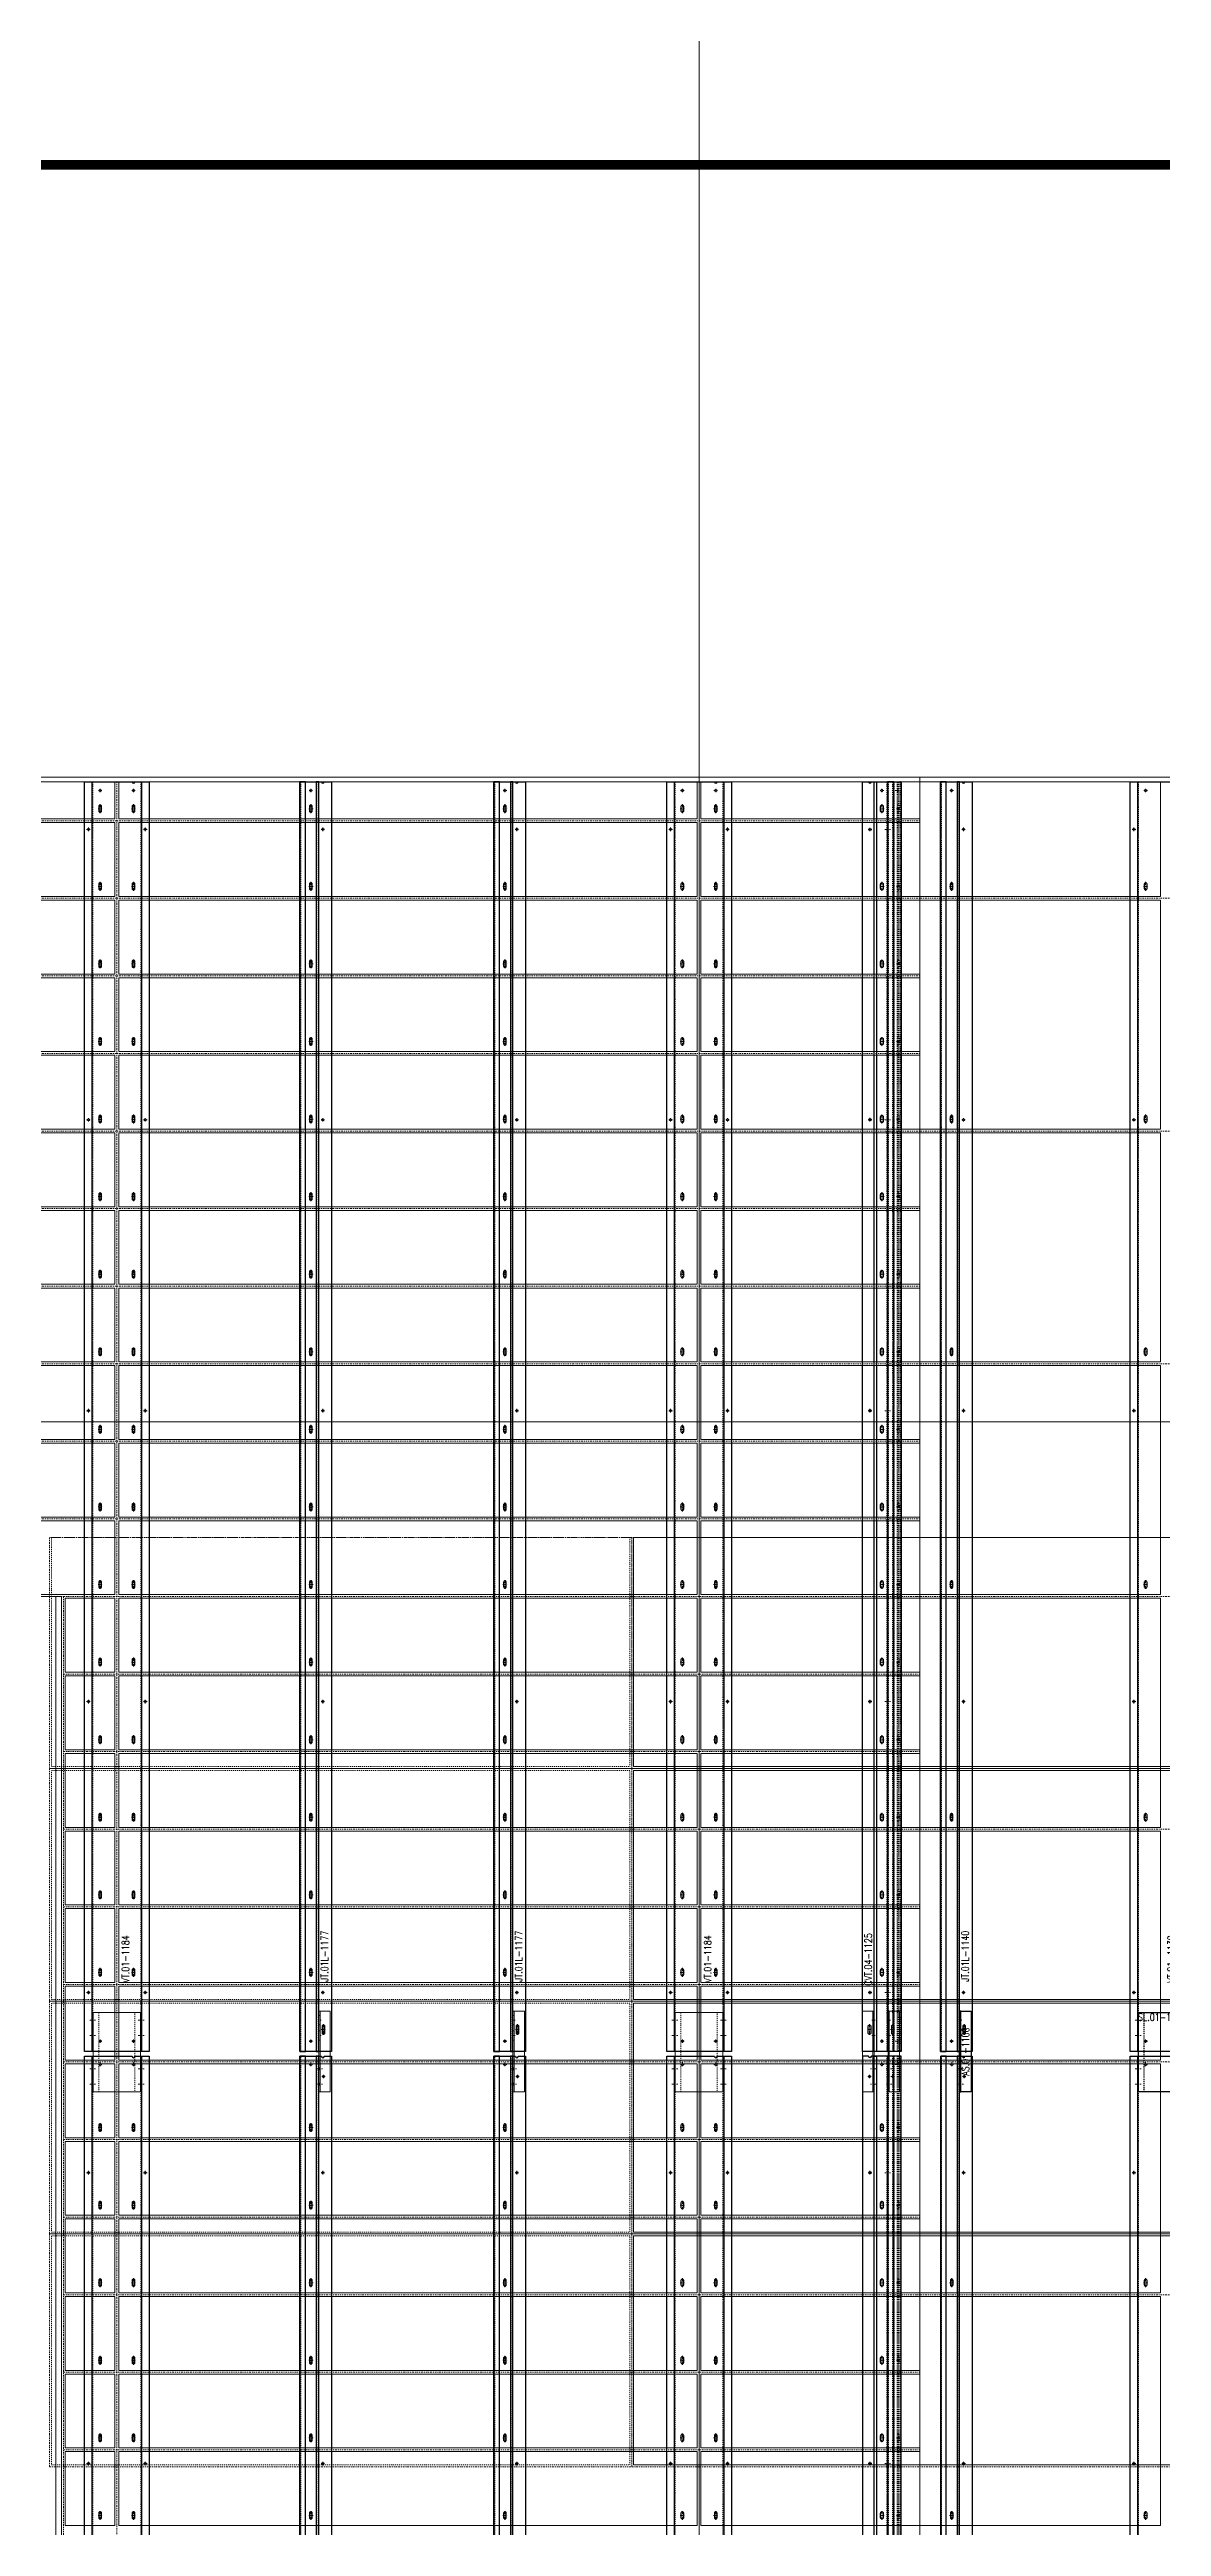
# Model space of a CAD drawing. Header units: inches. Extents: x 841 to 14369, y -4365 to -3225.
# Drawn here: x 3756.8 to 3871.4, y -3894.6 to -3639.2 of the extents above; entities that cross this region are included whole.
import ezdxf
from ezdxf.xclip import XClip

# ---------------------------------------------------------------- set-up
doc = ezdxf.new("R2010")
doc.units = ezdxf.units.IN
doc.header["$MEASUREMENT"] = 0
doc.header["$XCLIPFRAME"] = 0
for name, pattern in [('NBK_Center', [0.541667, 0.333333, -0.0625, 0.083333, -0.0625]), ('NBK_Center2', [0.270833, 0.166667, -0.03125, 0.041667, -0.03125]), ('NBK_CenterX2', [1.083333, 0.666667, -0.125, 0.166667, -0.125]), ('NBK_Hidden', [0.125, 0.083333, -0.041667]), ('NBK_Hidden2', [0.0625, 0.041667, -0.020833])]:
    doc.linetypes.add(name, pattern=pattern)
doc.layers.get('Defpoints').update_dxf_attribs({"color": 250, "lineweight": 0})
for name, color, linetype, lineweight in [('!Arch2', 8, 'Continuous', 9), ('!Bracket', 11, 'Continuous', 25), ('!Clip - bent', 20, 'Continuous', 25), ('!Dimension', 50, 'Continuous', 5), ('!Extrusion', 140, 'Continuous', 25), ('!Gridline', 112, 'NBK_CenterX2', 5), ('!Linetype_Center', 220, 'NBK_Center', 9), ('!Linetype_Center2', 222, 'NBK_Center2', 9), ('!Misc2', 252, 'NBK_Hidden2', 5), ('!Terracotta', 31, 'Continuous', 20)]:
    doc.layers.add(name, color=color, linetype=linetype, lineweight=lineweight)
doc.layers.add('0 @ 1', color=7, linetype='Continuous')
doc.styles.add('Romans', font='romans.shx', dxfattribs={"width": 0.8})

# ---------------------------------------------------------------- blocks, each defined once
blk = doc.blocks.new('A$C5F5E00A7')
for p, q in [((2424, -364.16), (2424, 214.37)), ((2424, -364.16), (2424, 214.37)), ((2853.84, 0), (-187.78, 0)), ((2853.84, 0), (-187.78, 0))]:
    blk.add_line(p, q)
blk = doc.blocks.new('A$C5F5E390D')
at = {"layer": '!Linetype_Center2'}
for points in [[(2292, 24), (2352, 24), (2352, 47.81), (2292, 47.81)], [(2352, 24), (2412, 24), (2412, 47.81), (2352, 47.81)], [(2292, 0), (2352, 0), (2352, 24), (2292, 24)], [(2352, 0), (2412, 0), (2412, 24), (2352, 24)], [(2292, -24), (2352, -24), (2352, 0), (2292, 0)], [(2352, -24), (2412, -24), (2412, 0), (2352, 0)], [(2292, -48), (2352, -48), (2352, -24), (2292, -24)], [(2352, -48), (2412, -48), (2412, -24), (2352, -24)]]:
    blk.add_lwpolyline(points, close=True, dxfattribs=at)
at = {"layer": '!Misc2'}
for points in [[(2292.19, 24.19), (2351.81, 24.19), (2351.81, 47.81), (2292.19, 47.81)], [(2292.19, 0.19), (2351.81, 0.19), (2351.81, 23.81), (2292.19, 23.81)], [(2292.19, -23.81), (2351.81, -23.81), (2351.81, -0.19), (2292.19, -0.19)], [(2292.19, -47.81), (2351.81, -47.81), (2351.81, -24.19), (2292.19, -24.19)]]:
    blk.add_lwpolyline(points, close=True, dxfattribs=at)
at = {"layer": '!Misc2', "linetype": 'Continuous'}
for points in [[(2411.81, 47.81), (2352.19, 47.81), (2352.19, 24.19), (2411.81, 24.19)], [(2411.81, 23.81), (2352.19, 23.81), (2352.19, 0.19), (2411.81, 0.19)], [(2411.81, -0.19), (2352.19, -0.19), (2352.19, -23.81), (2411.81, -23.81)], [(2411.81, -24.19), (2352.19, -24.19), (2352.19, -47.81), (2411.81, -47.81)]]:
    blk.add_lwpolyline(points, close=True, dxfattribs=at)
blk = doc.blocks.new('A$C5F5E02A7')
for p, q in [((23.75, 324.5), (-2525, 324.5)), ((-121.25, 324.5), (-121.25, -7.5)), ((-2202.31, 240), (-209.69, 240)), ((-210.29, 60), (-210.29, 240)), ((-209.69, 240), (-209.69, 60))]:
    blk.add_line(p, q)
blk = doc.blocks.new('A$C5F5E3900')
at = {"layer": '!Linetype_Center2'}
for p, q in [((2374.75, 324), (199.25, 324)), ((2292, 49.98), (2292, 324)), ((2352, 49.98), (2352, 324)), ((2374.75, 16), (2374.75, 324.08)), ((199.25, 320), (2374.75, 320)), ((199.25, 312), (2374.75, 312)), ((2374.37, 312), (2519.75, 312)), ((199.25, 304), (2374.75, 304)), ((199.25, 296), (2374.75, 296)), ((199.25, 288), (2374.75, 288)), ((2374.37, 288), (2519.75, 288)), ((199.25, 280), (2374.75, 280)), ((199.25, 272), (2374.75, 272)), ((199.25, 264), (2374.75, 264)), ((2374.37, 264), (2519.75, 264)), ((199.25, 256), (2374.75, 256)), ((199.25, 248), (2374.75, 248)), ((293.5, 240), (2286.5, 240)), ((2286.5, 240), (2374.75, 240)), ((2286.5, 240), (2286.5, 59.22)), ((2374.37, 240), (2519.75, 240)), ((2286.5, 232), (2374.75, 232)), ((2286.5, 224), (2374.75, 224)), ((2286.5, 216), (2374.75, 216)), ((2374.37, 216), (2519.75, 216)), ((2286.5, 208), (2374.75, 208)), ((2286.5, 200), (2374.75, 200)), ((2286.5, 192), (2374.75, 192)), ((2374.37, 192), (2519.75, 192)), ((2286.5, 184), (2374.75, 184)), ((2286.5, 176), (2374.75, 176)), ((2286.5, 168), (2374.75, 168)), ((2374.37, 168), (2519.75, 168)), ((2286.5, 160), (2374.75, 160)), ((2286.5, 152), (2374.75, 152))]:
    blk.add_line(p, q, dxfattribs=at)
at = {"layer": '!Terracotta'}
for points in [[(2291.81, 324), (2262.19, 324), (2262.19, 320.19), (2291.81, 320.19)], [(2292.19, 320.19), (2351.81, 320.19), (2351.81, 324), (2292.19, 324)], [(2374.75, 320.19), (2352.19, 320.19), (2352.19, 324), (2374.75, 324)], [(2374.75, 312.19), (2399.56, 312.19), (2399.56, 324), (2374.75, 324)], [(2291.81, 312.19), (2262.19, 312.19), (2262.19, 319.81), (2291.81, 319.81)], [(2292.19, 319.81), (2351.81, 319.81), (2351.81, 312.19), (2292.19, 312.19)], [(2374.75, 319.81), (2352.19, 319.81), (2352.19, 312.19), (2374.75, 312.19)], [(2291.81, 311.81), (2262.19, 311.81), (2262.19, 304.19), (2291.81, 304.19)], [(2292.19, 304.19), (2351.81, 304.19), (2351.81, 311.81), (2292.19, 311.81)], [(2374.75, 304.19), (2352.19, 304.19), (2352.19, 311.81), (2374.75, 311.81)], [(2374.75, 311.81), (2399.56, 311.81), (2399.56, 288.19), (2374.75, 288.19)], [(2291.81, 296.19), (2262.19, 296.19), (2262.19, 303.81), (2291.81, 303.81)], [(2292.19, 303.81), (2351.81, 303.81), (2351.81, 296.19), (2292.19, 296.19)], [(2374.75, 303.81), (2352.19, 303.81), (2352.19, 296.19), (2374.75, 296.19)], [(2291.81, 295.81), (2262.19, 295.81), (2262.19, 288.19), (2291.81, 288.19)], [(2292.19, 288.19), (2351.81, 288.19), (2351.81, 295.81), (2292.19, 295.81)], [(2374.75, 288.19), (2352.19, 288.19), (2352.19, 295.81), (2374.75, 295.81)], [(2291.81, 280.19), (2262.19, 280.19), (2262.19, 287.81), (2291.81, 287.81)], [(2292.19, 287.81), (2351.81, 287.81), (2351.81, 280.19), (2292.19, 280.19)], [(2374.75, 287.81), (2352.19, 287.81), (2352.19, 280.19), (2374.75, 280.19)], [(2374.75, 264.19), (2399.56, 264.19), (2399.56, 287.81), (2374.75, 287.81)], [(2291.81, 279.81), (2262.19, 279.81), (2262.19, 272.19), (2291.81, 272.19)], [(2292.19, 272.19), (2351.81, 272.19), (2351.81, 279.81), (2292.19, 279.81)], [(2374.75, 272.19), (2352.19, 272.19), (2352.19, 279.81), (2374.75, 279.81)], [(2291.81, 264.19), (2262.19, 264.19), (2262.19, 271.81), (2291.81, 271.81)], [(2292.19, 271.81), (2351.81, 271.81), (2351.81, 264.19), (2292.19, 264.19)], [(2374.75, 271.81), (2352.19, 271.81), (2352.19, 264.19), (2374.75, 264.19)], [(2291.81, 263.81), (2262.19, 263.81), (2262.19, 256.19), (2291.81, 256.19)], [(2292.19, 256.19), (2351.81, 256.19), (2351.81, 263.81), (2292.19, 263.81)], [(2374.75, 256.19), (2352.19, 256.19), (2352.19, 263.81), (2374.75, 263.81)], [(2374.75, 263.81), (2399.56, 263.81), (2399.56, 240.19), (2374.75, 240.19)], [(2291.81, 248.19), (2262.19, 248.19), (2262.19, 255.81), (2291.81, 255.81)], [(2292.19, 255.81), (2351.81, 255.81), (2351.81, 248.19), (2292.19, 248.19)], [(2374.75, 255.81), (2352.19, 255.81), (2352.19, 248.19), (2374.75, 248.19)], [(2291.81, 240.19), (2286.69, 240.19), (2286.69, 240.19), (2262.19, 240.19), (2262.19, 247.81), (2291.81, 247.81)], [(2292.19, 247.81), (2351.81, 247.81), (2351.81, 240.19), (2292.19, 240.19)], [(2374.75, 240.19), (2352.19, 240.19), (2352.19, 247.81), (2374.75, 247.81)], [(2291.81, 232.19), (2286.69, 232.19), (2286.69, 239.81), (2291.81, 239.81)], [(2292.19, 239.81), (2351.81, 239.81), (2351.81, 232.19), (2292.19, 232.19)], [(2374.75, 239.81), (2352.19, 239.81), (2352.19, 232.19), (2374.75, 232.19)], [(2374.75, 216.19), (2399.56, 216.19), (2399.56, 239.81), (2374.75, 239.81)], [(2291.81, 231.81), (2286.69, 231.81), (2286.69, 224.19), (2291.81, 224.19)], [(2292.19, 224.19), (2351.81, 224.19), (2351.81, 231.81), (2292.19, 231.81)], [(2374.75, 224.19), (2352.19, 224.19), (2352.19, 231.81), (2374.75, 231.81)], [(2291.81, 216.19), (2286.69, 216.19), (2286.69, 223.81), (2291.81, 223.81)], [(2292.19, 223.81), (2351.81, 223.81), (2351.81, 216.19), (2292.19, 216.19)], [(2374.75, 223.81), (2352.19, 223.81), (2352.19, 216.19), (2374.75, 216.19)], [(2291.81, 215.81), (2286.69, 215.81), (2286.69, 208.19), (2291.81, 208.19)], [(2292.19, 208.19), (2351.81, 208.19), (2351.81, 215.81), (2292.19, 215.81)], [(2374.75, 208.19), (2352.19, 208.19), (2352.19, 215.81), (2374.75, 215.81)], [(2374.75, 215.81), (2399.56, 215.81), (2399.56, 192.19), (2374.75, 192.19)], [(2291.81, 200.19), (2286.69, 200.19), (2286.69, 207.81), (2291.81, 207.81)], [(2292.19, 207.81), (2351.81, 207.81), (2351.81, 200.19), (2292.19, 200.19)], [(2374.75, 207.81), (2352.19, 207.81), (2352.19, 200.19), (2374.75, 200.19)], [(2291.81, 199.81), (2286.69, 199.81), (2286.69, 192.19), (2291.81, 192.19)], [(2292.19, 192.19), (2351.81, 192.19), (2351.81, 199.81), (2292.19, 199.81)], [(2374.75, 192.19), (2352.19, 192.19), (2352.19, 199.81), (2374.75, 199.81)], [(2291.81, 184.19), (2286.69, 184.19), (2286.69, 191.81), (2291.81, 191.81)], [(2292.19, 191.81), (2351.81, 191.81), (2351.81, 184.19), (2292.19, 184.19)], [(2374.75, 191.81), (2352.19, 191.81), (2352.19, 184.19), (2374.75, 184.19)], [(2374.75, 168.19), (2399.56, 168.19), (2399.56, 191.81), (2374.75, 191.81)], [(2291.81, 183.81), (2286.69, 183.81), (2286.69, 176.19), (2291.81, 176.19)], [(2292.19, 176.19), (2351.81, 176.19), (2351.81, 183.81), (2292.19, 183.81)], [(2374.75, 176.19), (2352.19, 176.19), (2352.19, 183.81), (2374.75, 183.81)], [(2291.81, 168.19), (2286.69, 168.19), (2286.69, 175.81), (2291.81, 175.81)], [(2292.19, 175.81), (2351.81, 175.81), (2351.81, 168.19), (2292.19, 168.19)], [(2374.75, 175.81), (2352.19, 175.81), (2352.19, 168.19), (2374.75, 168.19)], [(2291.81, 167.81), (2286.69, 167.81), (2286.69, 160.19), (2291.81, 160.19)], [(2292.19, 160.19), (2351.81, 160.19), (2351.81, 167.81), (2292.19, 167.81)], [(2374.75, 160.19), (2352.19, 160.19), (2352.19, 167.81), (2374.75, 167.81)], [(2374.75, 167.81), (2399.56, 167.81), (2399.56, 144.19), (2374.75, 144.19)], [(2291.81, 152.19), (2286.69, 152.19), (2286.69, 159.81), (2291.81, 159.81)], [(2292.19, 159.81), (2351.81, 159.81), (2351.81, 152.19), (2292.19, 152.19)], [(2374.75, 159.81), (2352.19, 159.81), (2352.19, 152.19), (2374.75, 152.19)], [(2291.81, 151.81), (2286.69, 151.81), (2286.69, 144.19), (2291.81, 144.19)], [(2292.19, 144.19), (2351.81, 144.19), (2351.81, 151.81), (2292.19, 151.81)], [(2374.75, 144.19), (2352.19, 144.19), (2352.19, 151.81), (2374.75, 151.81)]]:
    blk.add_lwpolyline(points, close=True, dxfattribs=at)
blk = doc.blocks.new('A$C5F5E469F')
at = {"layer": '!Arch2', "color": 1}
blk.add_blockref('A$C5F5E02A7', (2568, 0), dxfattribs=at)
at = {"color": 1}
blk.add_blockref('A$C5F5E3900', (72, 0), dxfattribs=at)
blk = doc.blocks.new('GRID_ELEV NORTH_N')
at = {"layer": '!Gridline'}
for p, q in [((10.7771, 1.0278), (10.7771, 13.8025)), ((-6.5042, 10.7137, 7.8434), (15.1097, 10.7137, 7.8434))]:
    blk.add_line(p, q, dxfattribs=at)
blk = doc.blocks.new('WEEP HOLE')
at = {"layer": '!Linetype_Center'}
for p, q in [((-0.22, 0.37), (0.22, 0.37)), ((0, 0.83), (0, -0.08))]:
    blk.add_line(p, q, dxfattribs=at)
at = {"color": 0}
blk.add_lwpolyline([(-0.14, 0.61), (-0.14, 0.14, 0.414214), (0, 0, 0.414214), (0.14, 0.14), (0.14, 0.61, 0.414214), (0, 0.75, 0.414214)], format="xyb", close=True, dxfattribs=at)
blk = doc.blocks.new('SLOTTED SECTION HOLE')
at = {"layer": '!Linetype_Center2'}
blk.add_line((-0.33, 0), (0.26, 0), dxfattribs=at)
at = {"layer": '!Misc2'}
blk.add_lwpolyline([(-0.08, 0.47), (0, 0.47), (0, -0.47), (-0.08, -0.47)], close=True, dxfattribs=at)
blk = doc.blocks.new('TAP HOLE_5mm')
at = {"layer": '!Linetype_Center2'}
for points in [[(-0.18, 0), (0.18, 0)], [(0, 0.18), (0, -0.18)]]:
    blk.add_lwpolyline(points, dxfattribs=at)
blk.add_circle((0, 0), 0.101)
blk = doc.blocks.new('VT.01-1184')
at = {"layer": '!Extrusion'}
blk.add_lwpolyline([(3.33, 0), (-3.33, 0), (-3.33, 130.92), (1.58, 130.92, 1), (1.86, 130.92), (3.33, 130.92)], format="xyb", close=True, dxfattribs=at)
blk.add_lwpolyline([(1.86, 130.92), (2.54, 130.92), (2.54, 0), (-2.54, 0), (-2.54, 130.92), (1.58, 130.92)], dxfattribs=at)
at = {"layer": '!Extrusion', "linetype": 'NBK_Hidden'}
blk.add_lwpolyline([(1.86, 130.92), (2.46, 130.92), (2.46, 0), (-2.46, 0), (-2.46, 130.92), (1.58, 130.92)], dxfattribs=at)
at = {"layer": '!Dimension', "rotation": 360}
for p in [(-2.46, 3.23), (2.54, 3.23), (-2.46, 1.65), (2.54, 1.65)]:
    blk.add_blockref('SLOTTED SECTION HOLE', p, dxfattribs=at)
at = {"layer": '!Extrusion', "rotation": 360}
for name, p in [('WEEP HOLE', (-1.72, 127.78)), ('TAP HOLE_5mm', (-1.72, 130.04)), ('WEEP HOLE', (1.72, 127.78)), ('TAP HOLE_5mm', (1.72, 130.04)), ('TAP HOLE_5mm', (-2.93, 126.03)), ('TAP HOLE_5mm', (2.93, 126.03)), ('WEEP HOLE', (-1.72, 119.78)), ('WEEP HOLE', (1.72, 119.78)), ('WEEP HOLE', (-1.72, 111.78)), ('WEEP HOLE', (1.72, 111.78)), ('WEEP HOLE', (-1.72, 103.78)), ('WEEP HOLE', (1.72, 103.78)), ('TAP HOLE_5mm', (-2.93, 96.08)), ('WEEP HOLE', (-1.72, 95.78)), ('WEEP HOLE', (1.72, 95.78)), ('TAP HOLE_5mm', (2.93, 96.08)), ('WEEP HOLE', (-1.72, 87.78)), ('WEEP HOLE', (1.72, 87.78)), ('WEEP HOLE', (-1.72, 79.78)), ('WEEP HOLE', (1.72, 79.78)), ('WEEP HOLE', (-1.72, 71.78)), ('WEEP HOLE', (1.72, 71.78)), ('TAP HOLE_5mm', (-2.93, 66.08)), ('WEEP HOLE', (-1.72, 63.78)), ('WEEP HOLE', (1.72, 63.78)), ('TAP HOLE_5mm', (2.93, 66.08)), ('WEEP HOLE', (-1.72, 55.78)), ('WEEP HOLE', (1.72, 55.78)), ('WEEP HOLE', (-1.72, 47.78)), ('WEEP HOLE', (1.72, 47.78)), ('WEEP HOLE', (-1.72, 39.78)), ('WEEP HOLE', (1.72, 39.78)), ('TAP HOLE_5mm', (-2.93, 36.08)), ('TAP HOLE_5mm', (2.93, 36.08)), ('WEEP HOLE', (-1.72, 31.78)), ('WEEP HOLE', (1.72, 31.78)), ('WEEP HOLE', (-1.72, 23.78)), ('WEEP HOLE', (1.72, 23.78)), ('WEEP HOLE', (-1.72, 15.78)), ('WEEP HOLE', (1.72, 15.78)), ('WEEP HOLE', (-1.72, 7.78)), ('WEEP HOLE', (1.72, 7.78)), ('TAP HOLE_5mm', (-2.93, 6.08)), ('TAP HOLE_5mm', (2.93, 6.08)), ('TAP HOLE_5mm', (-1.72, 1.06)), ('TAP HOLE_5mm', (1.72, 1.06))]:
    blk.add_blockref(name, p, dxfattribs=at)
at = {"layer": 'Defpoints', "color": 1, "insert": (0.89, 9.54), "char_height": 0.75, "width": 1.65, "attachment_point": 5, "rotation": 90, "style": 'Romans'}
blk.add_mtext('VT.01-1184', dxfattribs=at)
blk = doc.blocks.new('CLEAR SECTION HOLE')
at = {"layer": '!Linetype_Center2'}
blk.add_line((-0.33, 0), (0.26, 0), dxfattribs=at)
at = {"layer": '!Misc2'}
blk.add_lwpolyline([(-0.08, 0.1), (0, 0.1), (0, -0.1), (-0.08, -0.1)], close=True, dxfattribs=at)
blk = doc.blocks.new('VT.01-1188')
at = {"layer": '!Extrusion'}
blk.add_lwpolyline([(3.33, 0), (-3.33, 0), (-3.33, 142.6), (1.58, 142.6, 1), (1.86, 142.6), (3.33, 142.6)], format="xyb", close=True, dxfattribs=at)
blk.add_lwpolyline([(1.86, 142.6), (2.54, 142.6), (2.54, 0), (-2.54, 0), (-2.54, 142.6), (1.58, 142.6)], dxfattribs=at)
at = {"layer": '!Extrusion', "linetype": 'NBK_Hidden'}
blk.add_lwpolyline([(1.86, 142.6), (2.46, 142.6), (2.46, 0), (-2.46, 0), (-2.46, 142.6), (1.58, 142.6)], dxfattribs=at)
at = {"layer": 'Defpoints', "color": 8}
blk.add_lwpolyline([(-2.45, 147.13), (2.45, 147.13), (2.45, 138.93), (-2.45, 138.93)], close=True, dxfattribs=at)
at = {"layer": 'Defpoints', "color": 8, "linetype": 'NBK_Hidden2'}
blk.add_lwpolyline([(-1.86, 147.13), (1.86, 147.13), (1.86, 138.93), (-1.86, 138.93)], close=True, dxfattribs=at)
at = {"layer": '!Dimension', "rotation": 360}
for p in [(-2.46, 141.3), (2.54, 141.3), (-2.46, 139.72), (2.54, 139.72)]:
    blk.add_blockref('CLEAR SECTION HOLE', p, dxfattribs=at)
at = {"layer": '!Extrusion', "rotation": 360}
for name, p in [('TAP HOLE_5mm', (-1.72, 141.77)), ('TAP HOLE_5mm', (1.72, 141.77)), ('WEEP HOLE', (-1.72, 134.88)), ('WEEP HOLE', (1.72, 134.88)), ('TAP HOLE_5mm', (-2.93, 130.6)), ('TAP HOLE_5mm', (2.93, 130.6)), ('WEEP HOLE', (-1.72, 126.88)), ('WEEP HOLE', (1.72, 126.88)), ('WEEP HOLE', (-1.72, 118.88)), ('WEEP HOLE', (1.72, 118.88)), ('WEEP HOLE', (-1.72, 110.88)), ('WEEP HOLE', (1.72, 110.88)), ('WEEP HOLE', (-1.72, 102.88)), ('WEEP HOLE', (1.72, 102.88)), ('TAP HOLE_5mm', (-2.93, 100.6)), ('TAP HOLE_5mm', (2.93, 100.6)), ('WEEP HOLE', (-1.72, 94.88)), ('WEEP HOLE', (1.72, 94.88)), ('WEEP HOLE', (-1.72, 86.88)), ('WEEP HOLE', (1.72, 86.88)), ('WEEP HOLE', (-1.72, 78.88)), ('WEEP HOLE', (1.72, 78.88)), ('WEEP HOLE', (-1.72, 70.88)), ('WEEP HOLE', (1.72, 70.88)), ('TAP HOLE_5mm', (-2.93, 70.6)), ('TAP HOLE_5mm', (2.93, 70.6)), ('WEEP HOLE', (-1.72, 62.88)), ('WEEP HOLE', (1.72, 62.88)), ('WEEP HOLE', (-1.72, 54.88)), ('WEEP HOLE', (1.72, 54.88)), ('WEEP HOLE', (-1.72, 46.88)), ('WEEP HOLE', (1.72, 46.88)), ('TAP HOLE_5mm', (-2.93, 40.6)), ('WEEP HOLE', (-1.72, 38.87)), ('WEEP HOLE', (1.72, 38.87)), ('TAP HOLE_5mm', (2.93, 40.6)), ('WEEP HOLE', (-1.72, 30.88)), ('WEEP HOLE', (1.72, 30.88)), ('WEEP HOLE', (-1.72, 22.88)), ('WEEP HOLE', (1.72, 22.88)), ('WEEP HOLE', (-1.72, 14.88)), ('WEEP HOLE', (1.72, 14.88)), ('TAP HOLE_5mm', (-2.93, 10.6)), ('TAP HOLE_5mm', (2.93, 10.6)), ('WEEP HOLE', (-1.72, 6.88)), ('WEEP HOLE', (1.72, 6.88)), ('TAP HOLE_5mm', (-1.72, 1.09)), ('TAP HOLE_5mm', (1.72, 1.09))]:
    blk.add_blockref(name, p, dxfattribs=at)
at = {"layer": 'Defpoints', "color": 1, "insert": (0.8, 4.53), "char_height": 0.75, "width": 1.65, "attachment_point": 5, "rotation": 90, "style": 'Romans'}
blk.add_mtext('VT.01-1188', dxfattribs=at)
blk = doc.blocks.new('19mm WEEP HOLE')
at = {"layer": '!Linetype_Center'}
blk.add_line((-0.37, 0.2), (-0.37, -0.12), dxfattribs=at)
at = {"linetype": 'NBK_Hidden'}
blk.add_lwpolyline([(-0.75, 0.08), (0, 0.08), (0, 0), (-0.75, 0)], close=True, dxfattribs=at)
blk = doc.blocks.new('HOLE SECTION')
at = {"layer": '!Linetype_Center2'}
blk.add_line((-0.33, 0), (0.26, 0), dxfattribs=at)
at = {"layer": '!Misc2'}
blk.add_lwpolyline([(-0.09, 0.1), (0, 0.1), (0, -0.1), (-0.09, -0.1)], close=True, dxfattribs=at)
blk = doc.blocks.new('CVT.04-1125')
at = {"layer": '!Extrusion'}
blk.add_lwpolyline([(-3.97, 0), (-3.97, 130.92), (-3.34, 130.92, 1), (-3.06, 130.92), (0, 130.92), (0, 0)], format="xyb", close=True, dxfattribs=at)
for points in [[(-2.78, 0), (-2.78, 130.92), (-2.53, 130.92), (-2.53, 0)], [(-0.76, 0), (-0.76, 130.92), (-1.41, 130.92), (-1.41, 0)]]:
    blk.add_lwpolyline(points, dxfattribs=at)
at = {"layer": '!Extrusion', "linetype": 'NBK_Hidden'}
for points in [[(-1.42, 0), (-1.42, 130.92), (-1.33, 130.92), (-1.33, 0)], [(-0.86, 0), (-0.86, 130.92), (-0.76, 130.92), (-0.76, 0)], [(-0.35, 0), (-0.35, 130.92), (-0.28, 130.92), (-0.28, 0)], [(-0.04, 0), (-0.04, 130.92), (-0.14, 130.92), (-0.14, 0)]]:
    blk.add_lwpolyline(points, dxfattribs=at)
at = {"layer": '!Dimension'}
for name, p in [('CLEAR SECTION HOLE', (-0.28, 130.04)), ('HOLE SECTION', (-1.33, 126.02)), ('HOLE SECTION', (-1.33, 96.09)), ('HOLE SECTION', (-1.33, 66.08)), ('HOLE SECTION', (-1.33, 36.08)), ('HOLE SECTION', (-1.33, 6.08)), ('CLEAR SECTION HOLE', (-0.28, 1.06))]:
    blk.add_blockref(name, p, dxfattribs=at)
at = {"layer": '!Extrusion', "xscale": -1}
for name, p in [('WEEP HOLE', (-1.97, 127.78)), ('TAP HOLE_5mm', (-1.97, 130.04)), ('WEEP HOLE', (-1.97, 119.78)), ('WEEP HOLE', (-1.97, 111.78)), ('WEEP HOLE', (-1.97, 103.78)), ('WEEP HOLE', (-1.97, 95.78)), ('WEEP HOLE', (-1.97, 87.78)), ('WEEP HOLE', (-1.97, 79.78)), ('WEEP HOLE', (-1.97, 71.78)), ('WEEP HOLE', (-1.97, 63.78)), ('WEEP HOLE', (-1.97, 55.78)), ('WEEP HOLE', (-1.97, 47.78)), ('WEEP HOLE', (-1.97, 39.78)), ('WEEP HOLE', (-1.97, 31.78)), ('WEEP HOLE', (-1.97, 23.78)), ('WEEP HOLE', (-1.97, 15.78)), ('WEEP HOLE', (-1.97, 7.78)), ('TAP HOLE_5mm', (-1.97, 1.06))]:
    blk.add_blockref(name, p, dxfattribs=at)
at = {"layer": '!Extrusion', "rotation": 270}
for p in [(-0.35, 127.78), (-0.35, 119.78), (-0.35, 111.78), (-0.35, 103.78), (-0.35, 95.78), (-0.35, 87.78), (-0.35, 79.78), (-0.35, 71.78), (-0.35, 63.78), (-0.35, 55.78), (-0.35, 47.78), (-0.35, 39.78), (-0.35, 31.78), (-0.35, 23.78), (-0.35, 15.78), (-0.35, 7.78)]:
    blk.add_blockref('19mm WEEP HOLE', p, dxfattribs=at)
at = {"layer": '!Extrusion'}
for p in [(-3.2, 126.02), (-3.2, 96.09), (-3.2, 66.08), (-3.2, 36.08), (-3.2, 6.08)]:
    blk.add_blockref('TAP HOLE_5mm', p, dxfattribs=at)
at = {"layer": 'Defpoints', "color": 3, "insert": (-3.38, 9.49), "char_height": 0.75, "width": 1.65, "attachment_point": 5, "rotation": 90, "style": 'Romans'}
blk.add_mtext('CVT.04-1125', dxfattribs=at)
blk = doc.blocks.new('SECTION CLEAR HOLE 1')
at = {"layer": '!Linetype_Center2'}
blk.add_line((-0.33, 0, 0), (0.26, 0, 0), dxfattribs=at)
at = {"layer": '!Misc2'}
blk.add_lwpolyline([(-0.12, 0.1), (0, 0.1), (0, -0.1), (-0.12, -0.1)], close=True, dxfattribs=at)
blk = doc.blocks.new('SLOTTED SECTION1')
at = {"layer": '!Linetype_Center2'}
blk.add_lwpolyline([(-0.24, 0), (0.12, 0)], dxfattribs=at)
at = {"layer": '!Misc2'}
blk.add_lwpolyline([(-0.12, 0.47), (0, 0.47), (0, -0.47), (-0.12, -0.47)], close=True, dxfattribs=at)
blk = doc.blocks.new('SLOTTED HOLE 1')
at = {"layer": '!Linetype_Center'}
for p, q in [((0, 0.55), (0, -0.55)), ((-0.22, 0), (0.22, 0))]:
    blk.add_line(p, q, dxfattribs=at)
at = {"color": 0}
blk.add_lwpolyline([(-0.14, 0.33), (-0.14, -0.33, 0.414214), (0, -0.47, 0.414214), (0.14, -0.33), (0.14, 0.33, 0.414214), (0, 0.47, 0.414214)], format="xyb", close=True, dxfattribs=at)
blk = doc.blocks.new('SPPLICE 1')
at = {"layer": 'Defpoints', "color": 8}
for points in [[(-1.3, 4.65), (-0.12, 4.65), (-0.12, -3.67), (-1.3, -3.67)], [(-1.3, -3.67), (-1.18, -3.67), (-1.18, 4.65), (-1.3, 4.65)]]:
    blk.add_lwpolyline(points, close=True, dxfattribs=at)
at = {"layer": '!Dimension'}
for name, p in [('SLOTTED SECTION1', (-1.18, 3.73)), ('SLOTTED SECTION1', (-1.18, 2.15)), ('SECTION CLEAR HOLE 1', (-1.18, -1.3)), ('SECTION CLEAR HOLE 1', (-1.18, -2.88))]:
    blk.add_blockref(name, p, dxfattribs=at)
at = {"layer": '!Extrusion', "linetype": 'NBK_Hidden'}
blk.add_blockref('SLOTTED HOLE 1', (-0.83, 2.75), dxfattribs=at)
at = {"layer": '!Extrusion', "rotation": 360}
blk.add_blockref('TAP HOLE_5mm', (-0.83, -2.09), dxfattribs=at)
blk = doc.blocks.new('SPLICE HIDDEN')
at = {"layer": '!Linetype_Center'}
for p, q in [((-0.93, 2.75), (-0.49, 2.75)), ((-0.71, 3.3), (-0.71, 2.2))]:
    blk.add_line(p, q, dxfattribs=at)
at = {"layer": '!Linetype_Center2'}
for points in [[(-0.89, -2.09), (-0.53, -2.09)], [(-0.71, -1.91), (-0.71, -2.26)]]:
    blk.add_lwpolyline(points, dxfattribs=at)
at = {"layer": 'Defpoints', "color": 8}
for points in [[(-1.18, -3.67), (-1.06, -3.67), (-1.06, 4.65), (-1.18, 4.65)], [(-1.18, 4.65), (0, 4.65), (0, -3.67), (-1.18, -3.67)]]:
    blk.add_lwpolyline(points, close=True, dxfattribs=at)
blk.add_lwpolyline([(-0.85, 3.08), (-0.85, 2.42, 0.414214), (-0.71, 2.28, 0.414214), (-0.57, 2.42), (-0.57, 3.08, 0.414214), (-0.71, 3.22, 0.414214)], format="xyb", close=True, dxfattribs=at)
blk.add_circle((-0.71, -2.09), 0.101, dxfattribs=at)
at = {"layer": '!Dimension'}
for name, p in [('SLOTTED SECTION1', (-1.06, 3.73)), ('SLOTTED SECTION1', (-1.06, 2.15)), ('SECTION CLEAR HOLE 1', (-1.06, -1.3)), ('SECTION CLEAR HOLE 1', (-1.06, -2.88))]:
    blk.add_blockref(name, p, dxfattribs=at)
blk = doc.blocks.new('CVT.04-1126')
at = {"layer": '!Extrusion'}
blk.add_lwpolyline([(0, 143.5), (-3.06, 143.5, -1), (-3.34, 143.5), (-3.97, 143.5), (-3.97, 0.9), (-1.42, 0.9), (-1.42, 0), (0, 0)], format="xyb", close=True, dxfattribs=at)
for points in [[(-2.78, 0.9), (-2.78, 143.5), (-2.53, 143.5), (-2.53, 0.9)], [(-0.76, 0), (-0.76, 143.5), (-1.41, 143.5), (-1.41, 0.9)]]:
    blk.add_lwpolyline(points, dxfattribs=at)
at = {"layer": '!Extrusion', "linetype": 'NBK_Hidden'}
for points in [[(-1.42, 0), (-1.42, 143.5), (-1.33, 143.5), (-1.33, 0)], [(-0.86, 0), (-0.86, 143.5), (-0.76, 143.5), (-0.76, 0)]]:
    blk.add_lwpolyline(points, dxfattribs=at)
for points in [[(-0.35, 0), (-0.35, 143.5), (-0.28, 143.5), (-0.28, 0)], [(-0.04, 0), (-0.04, 143.5), (-0.14, 143.5), (-0.14, 0)]]:
    blk.add_lwpolyline(points, close=True, dxfattribs=at)
at = {"layer": '!Linetype_Center2'}
for points in [[(-3.97, 0.9), (-0.76, 0)], [(-0.76, 0.9), (-3.97, 0)]]:
    blk.add_lwpolyline(points, dxfattribs=at)
blk.add_lwpolyline([(-0.76, 0.9), (-3.97, 0.9), (-3.97, 0), (-0.76, 0)], close=True, dxfattribs=at)
at = {"layer": '!Clip - bent'}
blk.add_blockref('SPLICE HIDDEN', (-0.15, 143.5), dxfattribs=at)
at = {"layer": '!Dimension', "xscale": -1}
blk.add_blockref('SPPLICE 1', (-4.08, 143.5), dxfattribs=at)
at = {"layer": '!Dimension'}
for name, p in [('CLEAR SECTION HOLE', (-0.28, 142.67)), ('HOLE SECTION', (-1.33, 131.5)), ('HOLE SECTION', (-1.33, 101.5)), ('HOLE SECTION', (-1.33, 71.5)), ('HOLE SECTION', (-1.33, 41.5)), ('HOLE SECTION', (-1.33, 11.5)), ('CLEAR SECTION HOLE', (-0.28, 1.06))]:
    blk.add_blockref(name, p, dxfattribs=at)
at = {"layer": '!Extrusion', "xscale": -1}
for name, p in [('TAP HOLE_5mm', (-1.97, 142.67)), ('WEEP HOLE', (-1.97, 135.78)), ('WEEP HOLE', (-1.97, 127.78)), ('WEEP HOLE', (-1.97, 119.78)), ('WEEP HOLE', (-1.97, 111.78)), ('WEEP HOLE', (-1.97, 103.78)), ('WEEP HOLE', (-1.97, 95.78)), ('WEEP HOLE', (-1.97, 87.78)), ('WEEP HOLE', (-1.97, 79.78)), ('WEEP HOLE', (-1.97, 71.78)), ('WEEP HOLE', (-1.97, 63.78)), ('WEEP HOLE', (-1.97, 55.78)), ('WEEP HOLE', (-1.97, 47.78)), ('WEEP HOLE', (-1.97, 39.77)), ('WEEP HOLE', (-1.97, 31.78)), ('WEEP HOLE', (-1.97, 23.78)), ('WEEP HOLE', (-1.97, 15.78)), ('WEEP HOLE', (-1.97, 7.78)), ('TAP HOLE_5mm', (-1.97, 1.99))]:
    blk.add_blockref(name, p, dxfattribs=at)
at = {"layer": '!Extrusion', "rotation": 270}
for p in [(-0.35, 135.78), (-0.35, 127.78), (-0.35, 119.78), (-0.35, 111.78), (-0.35, 103.78), (-0.35, 95.78), (-0.35, 87.78), (-0.35, 79.78), (-0.35, 71.78), (-0.35, 63.78), (-0.35, 55.78), (-0.35, 47.78), (-0.35, 39.77), (-0.35, 31.78), (-0.35, 23.78), (-0.35, 15.78), (-0.35, 7.78)]:
    blk.add_blockref('19mm WEEP HOLE', p, dxfattribs=at)
at = {"layer": '!Extrusion'}
for p in [(-3.2, 131.5), (-3.2, 101.5), (-3.2, 71.5), (-3.2, 41.5), (-3.2, 11.5)]:
    blk.add_blockref('TAP HOLE_5mm', p, dxfattribs=at)
at = {"layer": 'Defpoints', "color": 3, "char_height": 0.75, "width": 1.65, "attachment_point": 5, "rotation": 90, "style": 'Romans'}
for s, insert in [('CVT.04-1126', (-3.38, 5.18)), ('NOTCH', (-4.86, 1.55))]:
    blk.add_mtext(s, dxfattribs=dict(at, insert=insert))
blk = doc.blocks.new('JT.01L-1181')
at = {"layer": '!Extrusion'}
blk.add_lwpolyline([(3.25, 0), (0, 0), (0, 142.6), (2.22, 142.6, 1), (2.5, 142.6), (3.25, 142.6)], format="xyb", close=True, dxfattribs=at)
at = {"layer": '!Extrusion', "linetype": 'NBK_Hidden'}
for points in [[(0, 142.6), (0, 0), (0.08, 0), (0.08, 142.6)], [(1.87, 142.6), (1.87, 0), (1.95, 0), (1.95, 142.6)]]:
    blk.add_lwpolyline(points, close=True, dxfattribs=at)
at = {"layer": '!Extrusion'}
for points in [[(0, 142.6), (0, 0), (0.57, 0), (0.57, 142.6)], [(1.69, 142.6), (1.69, 0), (1.95, 0), (1.95, 142.6)]]:
    blk.add_lwpolyline(points, close=True, dxfattribs=at)
at = {"layer": '!Dimension'}
blk.add_blockref('SPPLICE 1', (3.25, 142.6), dxfattribs=at)
at = {"layer": '!Extrusion', "rotation": 360}
for p in [(1.13, 141.77), (2.36, 130.6), (2.36, 100.6), (2.36, 70.6), (2.36, 40.6), (2.36, 10.6), (1.13, 1.09)]:
    blk.add_blockref('TAP HOLE_5mm', p, dxfattribs=at)
at = {"layer": '!Extrusion'}
for p in [(1.13, 134.88), (1.13, 126.88), (1.13, 118.88), (1.13, 110.88), (1.13, 102.88), (1.13, 94.88), (1.13, 86.88), (1.13, 78.88), (1.13, 70.88), (1.13, 62.88), (1.13, 54.88), (1.13, 46.88), (1.13, 38.87), (1.13, 30.88), (1.13, 22.88), (1.13, 14.88), (1.13, 6.88)]:
    blk.add_blockref('WEEP HOLE', p, dxfattribs=at)
at = {"layer": 'Defpoints', "color": 2, "insert": (2.54, 5.08), "char_height": 0.75, "width": 1.65, "attachment_point": 5, "rotation": 90, "style": 'Romans'}
blk.add_mtext('JT.01L-1181', dxfattribs=at)
blk = doc.blocks.new('JT.01L-1177')
at = {"layer": '!Extrusion'}
for points in [[(0.57, 0), (0.57, 130.92), (0, 130.92), (0, 0)], [(1.95, 0), (1.95, 130.92), (1.69, 130.92), (1.69, 0)]]:
    blk.add_lwpolyline(points, close=True, dxfattribs=at)
blk.add_lwpolyline([(0, 0), (0, 130.92), (2.22, 130.92, 1), (2.5, 130.92), (3.25, 130.92), (3.25, 0)], format="xyb", close=True, dxfattribs=at)
at = {"layer": '!Extrusion', "linetype": 'NBK_Hidden'}
for points in [[(0.08, 0), (0.08, 130.92), (0, 130.92), (0, 0)], [(1.95, 0), (1.95, 130.92), (1.87, 130.92), (1.87, 0)]]:
    blk.add_lwpolyline(points, close=True, dxfattribs=at)
at = {"layer": '!Extrusion'}
for p in [(1.13, 127.78), (1.13, 119.78), (1.13, 111.78), (1.13, 103.78), (1.13, 95.78), (1.13, 87.78), (1.13, 79.78), (1.13, 71.78), (1.13, 63.78), (1.13, 55.78), (1.13, 47.78), (1.13, 39.78), (1.13, 31.78), (1.13, 23.78), (1.13, 15.78), (1.13, 7.78)]:
    blk.add_blockref('WEEP HOLE', p, dxfattribs=at)
at = {"layer": '!Extrusion', "rotation": 360}
for p in [(1.13, 130.04), (2.36, 126.03), (2.36, 96.08), (2.36, 66.08), (2.36, 36.08), (2.36, 6.08), (1.13, 1.06)]:
    blk.add_blockref('TAP HOLE_5mm', p, dxfattribs=at)
at = {"layer": 'Defpoints', "color": 2, "insert": (2.54, 9.82), "char_height": 0.75, "width": 1.65, "attachment_point": 5, "rotation": 90, "style": 'Romans'}
blk.add_mtext('JT.01L-1177', dxfattribs=at)
blk = doc.blocks.new('JT.01L-1140-')
at = {"layer": '!Extrusion'}
for points in [[(-2.68, 0), (-2.68, 130.92), (-3.25, 130.92), (-3.25, 0)], [(-1.3, 0), (-1.3, 130.92), (-1.56, 130.92), (-1.56, 0)]]:
    blk.add_lwpolyline(points, close=True, dxfattribs=at)
blk.add_lwpolyline([(-3.25, 0), (-3.25, 130.92), (-1.02, 130.92, 1), (-0.75, 130.92), (0, 130.92), (0, 0)], format="xyb", close=True, dxfattribs=at)
at = {"layer": '!Extrusion', "linetype": 'NBK_Hidden'}
for points in [[(-3.17, 0), (-3.17, 130.92), (-3.25, 130.92), (-3.25, 0)], [(-1.3, 0), (-1.3, 130.92), (-1.38, 130.92), (-1.38, 0)]]:
    blk.add_lwpolyline(points, close=True, dxfattribs=at)
at = {"layer": '!Extrusion', "rotation": 360}
for p in [(-2.12, 130.04), (-0.89, 126.03), (-0.89, 96.08), (-0.89, 66.08), (-0.89, 36.08), (-0.89, 6.08), (-2.12, 1.06)]:
    blk.add_blockref('TAP HOLE_5mm', p, dxfattribs=at)
at = {"layer": '!Extrusion'}
for p in [(-2.12, 119.78), (-2.12, 95.78), (-2.12, 71.78), (-2.12, 47.78), (-2.12, 23.78)]:
    blk.add_blockref('WEEP HOLE', p, dxfattribs=at)
at = {"layer": 'Defpoints', "color": 2, "insert": (-0.71, 9.82), "char_height": 0.75, "width": 1.65, "attachment_point": 5, "rotation": 90, "style": 'Romans'}
blk.add_mtext('JT.01L-1140', dxfattribs=at)
blk = doc.blocks.new('VT.01-1139-')
at = {"layer": '!Extrusion'}
blk.add_lwpolyline([(3.33, 0), (-3.33, 0), (-3.33, 130.92), (1.58, 130.92, 1), (1.86, 130.92), (3.33, 130.92)], format="xyb", close=True, dxfattribs=at)
blk.add_lwpolyline([(1.86, 130.92), (2.54, 130.92), (2.54, 0), (-2.54, 0), (-2.54, 130.92), (1.58, 130.92)], dxfattribs=at)
at = {"layer": '!Extrusion', "linetype": 'NBK_Hidden'}
blk.add_lwpolyline([(1.86, 130.92), (2.46, 130.92), (2.46, 0), (-2.46, 0), (-2.46, 130.92), (1.58, 130.92)], dxfattribs=at)
at = {"layer": '!Dimension', "rotation": 360}
for p in [(-2.46, 3.23), (2.54, 3.23), (-2.46, 1.65), (2.54, 1.65)]:
    blk.add_blockref('SLOTTED SECTION HOLE', p, dxfattribs=at)
at = {"layer": '!Extrusion', "rotation": 360}
for name, p in [('TAP HOLE_5mm', (-1.72, 130.04)), ('TAP HOLE_5mm', (1.72, 130.04)), ('TAP HOLE_5mm', (-2.93, 126.03)), ('TAP HOLE_5mm', (2.93, 126.03)), ('WEEP HOLE', (-1.72, 119.78)), ('WEEP HOLE', (1.72, 119.78)), ('TAP HOLE_5mm', (-2.93, 96.08)), ('WEEP HOLE', (-1.72, 95.78)), ('WEEP HOLE', (1.72, 95.78)), ('TAP HOLE_5mm', (2.93, 96.08)), ('WEEP HOLE', (-1.72, 71.78)), ('WEEP HOLE', (1.72, 71.78)), ('TAP HOLE_5mm', (-2.93, 66.08)), ('TAP HOLE_5mm', (2.93, 66.08)), ('WEEP HOLE', (-1.72, 47.78)), ('WEEP HOLE', (1.72, 47.78)), ('TAP HOLE_5mm', (-2.93, 36.08)), ('TAP HOLE_5mm', (2.93, 36.08)), ('WEEP HOLE', (-1.72, 23.78)), ('WEEP HOLE', (1.72, 23.78)), ('TAP HOLE_5mm', (-2.93, 6.08)), ('TAP HOLE_5mm', (2.93, 6.08)), ('TAP HOLE_5mm', (-1.72, 1.06)), ('TAP HOLE_5mm', (1.72, 1.06))]:
    blk.add_blockref(name, p, dxfattribs=at)
at = {"layer": 'Defpoints', "color": 1, "insert": (0.89, 9.54), "char_height": 0.75, "width": 1.65, "attachment_point": 5, "rotation": 90, "style": 'Romans'}
blk.add_mtext('VT.01-1139', dxfattribs=at)
blk = doc.blocks.new('AS.01-1100')
at = {"layer": '!Bracket'}
for points in [[(-1.3, 4.65), (-0.12, 4.65), (-0.12, -3.67), (-1.3, -3.67)], [(-1.3, -3.67), (-1.18, -3.67), (-1.18, 4.65), (-1.3, 4.65)]]:
    blk.add_lwpolyline(points, close=True, dxfattribs=at)
at = {"layer": '!Dimension'}
for name, p in [('SLOTTED SECTION1', (-1.18, 3.73)), ('SLOTTED SECTION1', (-1.18, 2.15)), ('SECTION CLEAR HOLE 1', (-1.18, -1.3)), ('SECTION CLEAR HOLE 1', (-1.18, -2.88))]:
    blk.add_blockref(name, p, dxfattribs=at)
at = {"layer": '!Extrusion', "linetype": 'NBK_Hidden'}
blk.add_blockref('SLOTTED HOLE 1', (-0.83, 2.75), dxfattribs=at)
at = {"layer": '!Extrusion', "rotation": 360}
blk.add_blockref('TAP HOLE_5mm', (-0.83, -2.09), dxfattribs=at)
at = {"layer": 'Defpoints', "color": 30, "insert": (-0.71, 0.49), "char_height": 0.75, "width": 1.65, "attachment_point": 5, "rotation": 90, "style": 'Romans'}
blk.add_mtext('AS.01-1100', dxfattribs=at)
blk = doc.blocks.new('JT.01L-1167')
at = {"layer": '!Extrusion'}
blk.add_lwpolyline([(3.25, 0), (0, 0), (0, 143.5), (2.22, 143.5, 1), (2.5, 143.5), (3.25, 143.5)], format="xyb", close=True, dxfattribs=at)
at = {"layer": '!Extrusion', "linetype": 'NBK_Hidden'}
for points in [[(0, 143.5), (0, 0), (0.08, 0), (0.08, 143.5)], [(1.87, 143.5), (1.87, 0), (1.95, 0), (1.95, 143.5)]]:
    blk.add_lwpolyline(points, close=True, dxfattribs=at)
at = {"layer": '!Extrusion'}
for points in [[(0, 143.5), (0, 0), (0.57, 0), (0.57, 143.5)], [(1.69, 143.5), (1.69, 0), (1.95, 0), (1.95, 143.5)]]:
    blk.add_lwpolyline(points, close=True, dxfattribs=at)
at = {"layer": '!Dimension'}
blk.add_blockref('AS.01-1100', (3.25, 143.5), dxfattribs=at)
at = {"layer": '!Extrusion', "rotation": 360}
for p in [(1.13, 142.67), (2.36, 131.5), (2.36, 101.5), (2.36, 71.5), (2.36, 41.5), (2.36, 11.5), (1.13, 1.06)]:
    blk.add_blockref('TAP HOLE_5mm', p, dxfattribs=at)
at = {"layer": '!Extrusion'}
for p in [(1.13, 119.78), (1.13, 95.78), (1.13, 71.78), (1.13, 47.78), (1.13, 23.78)]:
    blk.add_blockref('WEEP HOLE', p, dxfattribs=at)
at = {"layer": 'Defpoints', "color": 2, "insert": (2.54, 4.4), "char_height": 0.75, "width": 1.65, "attachment_point": 5, "rotation": 90, "style": 'Romans'}
blk.add_mtext('JT.01L-1167', dxfattribs=at)
blk = doc.blocks.new('VT.01-1176')
at = {"layer": '!Extrusion'}
blk.add_lwpolyline([(-2.45, 148.03), (2.45, 148.03), (2.45, 139.83), (-2.45, 139.83)], close=True, dxfattribs=at)
at = {"layer": '!Extrusion', "linetype": 'NBK_Hidden2'}
blk.add_lwpolyline([(-1.86, 148.03), (1.86, 148.03), (1.86, 139.83), (-1.86, 139.83)], close=True, dxfattribs=at)
at = {"layer": '!Extrusion'}
blk.add_lwpolyline([(3.33, 0), (-3.33, 0), (-3.33, 143.5), (1.58, 143.5, 1), (1.86, 143.5), (3.33, 143.5)], format="xyb", close=True, dxfattribs=at)
blk.add_lwpolyline([(1.86, 143.5), (2.54, 143.5), (2.54, 0), (-2.54, 0), (-2.54, 143.5), (1.58, 143.5)], dxfattribs=at)
at = {"layer": '!Extrusion', "linetype": 'NBK_Hidden'}
blk.add_lwpolyline([(1.86, 143.5), (2.46, 143.5), (2.46, 0), (-2.46, 0), (-2.46, 143.5), (1.58, 143.5)], dxfattribs=at)
at = {"layer": '!Dimension', "rotation": 360}
for name, p in [('CLEAR SECTION HOLE', (-2.46, 142.21)), ('CLEAR SECTION HOLE', (-2.46, 140.63)), ('CLEAR SECTION HOLE', (2.54, 142.21)), ('CLEAR SECTION HOLE', (2.54, 140.63)), ('SLOTTED SECTION HOLE', (-2.46, 3.23)), ('SLOTTED SECTION HOLE', (2.54, 3.23)), ('SLOTTED SECTION HOLE', (-2.46, 1.65)), ('SLOTTED SECTION HOLE', (2.54, 1.65))]:
    blk.add_blockref(name, p, dxfattribs=at)
at = {"layer": '!Extrusion', "rotation": 360}
for name, p in [('TAP HOLE_5mm', (-1.72, 142.67)), ('TAP HOLE_5mm', (1.72, 142.67)), ('TAP HOLE_5mm', (-2.93, 131.5)), ('TAP HOLE_5mm', (2.93, 131.5)), ('WEEP HOLE', (-1.72, 119.78)), ('WEEP HOLE', (1.72, 119.78)), ('TAP HOLE_5mm', (-2.93, 101.5)), ('TAP HOLE_5mm', (2.93, 101.5)), ('WEEP HOLE', (-1.72, 95.78)), ('WEEP HOLE', (1.72, 95.78)), ('TAP HOLE_5mm', (-2.93, 71.5)), ('WEEP HOLE', (-1.72, 71.78)), ('WEEP HOLE', (1.72, 71.78)), ('TAP HOLE_5mm', (2.93, 71.5)), ('WEEP HOLE', (-1.72, 47.78)), ('WEEP HOLE', (1.72, 47.78)), ('TAP HOLE_5mm', (-2.93, 41.5)), ('TAP HOLE_5mm', (2.93, 41.5)), ('WEEP HOLE', (-1.72, 23.78)), ('WEEP HOLE', (1.72, 23.78)), ('TAP HOLE_5mm', (-2.93, 11.5)), ('TAP HOLE_5mm', (2.93, 11.5)), ('TAP HOLE_5mm', (-1.72, 1.06)), ('TAP HOLE_5mm', (1.72, 1.06))]:
    blk.add_blockref(name, p, dxfattribs=at)
at = {"layer": 'Defpoints', "color": 30, "insert": (-0.03, 147.53), "char_height": 0.75, "width": 1.65, "attachment_point": 5, "style": 'Romans'}
blk.add_mtext('SL.01-1100', dxfattribs=at)
at = {"layer": 'Defpoints', "color": 1, "insert": (0.8, 3.84), "char_height": 0.75, "width": 1.65, "attachment_point": 5, "rotation": 90, "style": 'Romans'}
blk.add_mtext('VT.01-1176', dxfattribs=at)
blk = doc.blocks.new('NORTH PENTHOUSE TRACK')
at = {"layer": '!Clip - bent', "color": 2}
blk.add_blockref('JT.01L-1140-', (2452.15, 193.08), dxfattribs=at)
at = {"layer": '!Clip - bent', "color": 2, "rotation": 360}
blk.add_blockref('VT.01-1139-', (2471.75, 193.08), dxfattribs=at)
at = {"color": 3}
for name, p in [('VT.01-1184', (2364, 193.08)), ('VT.01-1184', (2424, 193.08)), ('JT.01L-1167', (2448.91, 49.08)), ('VT.01-1176', (2471.75, 49.08))]:
    blk.add_blockref(name, p, dxfattribs=at)
at = {"color": 144}
for name, p in [('JT.01L-1177', (2382.87, 193.08)), ('JT.01L-1177', (2402.87, 193.08)), ('JT.01L-1181', (2382.87, 49.98)), ('JT.01L-1181', (2382.87, 49.98)), ('JT.01L-1181', (2402.87, 49.98)), ('CVT.04-1126', (2444.82, 49.08))]:
    blk.add_blockref(name, p, dxfattribs=at)
at = {"color": 6}
for p in [(2364, 49.98), (2424, 49.98)]:
    blk.add_blockref('VT.01-1188', p, dxfattribs=at)
at = {"layer": '0 @ 1', "color": 144}
blk.add_blockref('CVT.04-1125', (2444.82, 193.08), dxfattribs=at)

msp = doc.modelspace()

# ---------------------------------------------------------------- linework, layer by layer
at = {"layer": 'Defpoints', "color": 2, "const_width": 1}
msp.add_lwpolyline([(1293.02, -3651.07), (4092.6, -3651.07), (4092.6, -4190.12), (1293.02, -4190.12)], close=True, dxfattribs=at)

# ---------------------------------------------------------------- block references
ref = msp.add_blockref('GRID_ELEV NORTH_N', (1969.71, -5623.81, -1349.31), dxfattribs=dict(xscale=172.031999999448, yscale=172.031999999448, zscale=172.031999999448))
XClip(ref).set_block_clipping_path([(-7.0316507845, 8.3338612674), (70.2019192724, 15.9895587659)])
at = {"color": 1}
msp.add_blockref('A$C5F5E469F', (1399.71, -4038.72), dxfattribs=at)
at = {"color": 144}
msp.add_blockref('NORTH PENTHOUSE TRACK', (1399.71, -4038.72), dxfattribs=at)
at = {"color": 4}
msp.add_blockref('A$C5F5E390D', (1464.78, -3840.46), dxfattribs=at)
at = {"layer": 'Defpoints', "color": 1}
msp.add_blockref('A$C5F5E00A7', (1399.71, -3780.72), dxfattribs=at)

doc.saveas('drawing.dxf')
